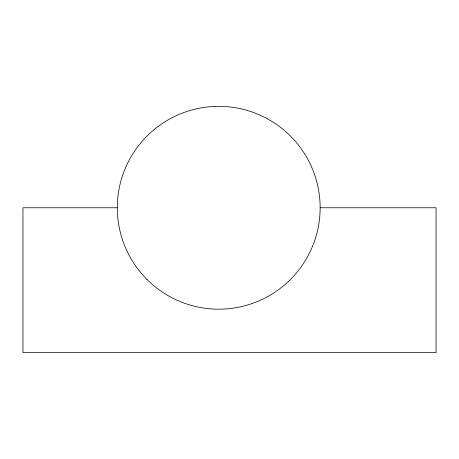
<?xml version="1.0" encoding="UTF-8"?>
<svg xmlns="http://www.w3.org/2000/svg" width="459" height="459" viewBox="0 0 459 459"><rect width="100%" height="100%" fill="white"/><g stroke="black" fill="none" stroke-linecap="round" stroke-linejoin="round"><path stroke-width="0.69" d="M117.303 207.766L22.95 207.766L22.95 352.655L436.05 352.655L436.05 207.766L320.141 207.766M147.006 279.479A101.422 101.422 0 0 0 316.687 234.015A101.422 101.422 0 0 0 192.47 109.804A101.422 101.422 0 0 0 147.006 279.479"/></g></svg>
